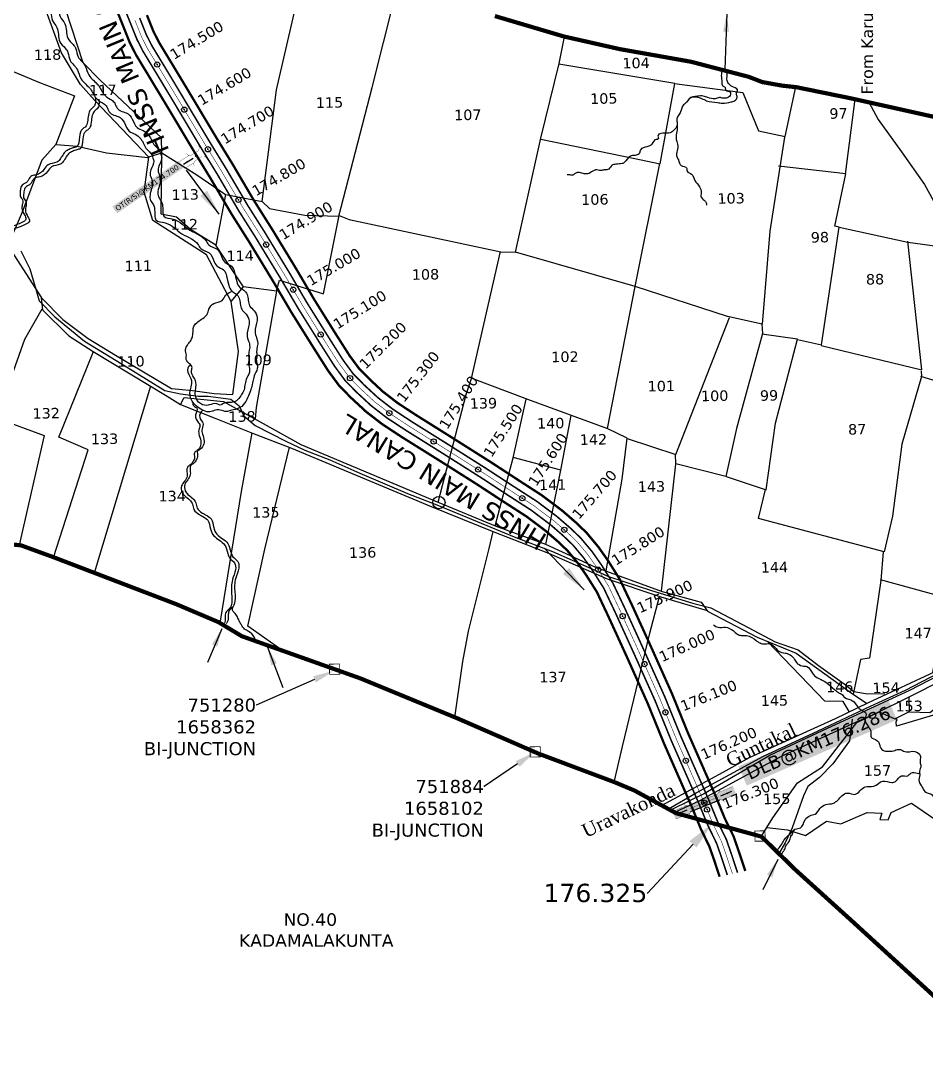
# Model space of a CAD drawing. Header units: inches. Extents: x 749292 to 756657, y 1655586 to 1660593.
# Drawn here: x 750897 to 752627, y 1657528 to 1659525 of the extents above; entities that cross this region are included whole.
import ezdxf
from ezdxf import colors
from ezdxf.entities.mleader import LeaderData, LeaderLine
from ezdxf.enums import TextEntityAlignment as Align
from ezdxf.math import Vec2, Vec3

# ---------------------------------------------------------------- set-up
doc = ezdxf.new("R2010")
doc.units = ezdxf.units.IN
doc.header["$MEASUREMENT"] = 0
doc.header["$PDMODE"] = 32
doc.header["$PDSIZE"] = 10
doc.linetypes.add('ACAD_ISO02W100', pattern=[15, 12, -3])
doc.linetypes.add('HIDDEN2', pattern=[0.1875, 0.125, -0.0625])
for name, color, linetype in [('CANAL1', 1, 'Continuous'), ('CSMark', 72, 'Continuous'), ('DIMENSION', 1, 'Continuous'), ('PLOT', 7, 'Continuous'), ('PLOT NO', 7, 'Continuous'), ('ROADS', 6, 'Continuous'), ('STRUCTURE', 5, 'Continuous'), ('TANKS-STREAM', 4, 'Continuous'), ('VILLAGE BOUNDRY', 5, 'Continuous'), ('VILLAGE STONES', 240, 'Continuous')]:
    doc.layers.add(name, color=color, linetype=linetype)
doc.styles.get("Standard").update_dxf_attribs({"font": 'verdana_0.ttf'})
doc.styles.add('style1', font='romantic_0.ttf')
doc.dimstyles.get("Standard").update_dxf_attribs({"dimtxt": 0.18, "dimasz": 0.18, "dimexe": 0.18, "dimexo": 0.0625, "dimgap": 0.09, "dimtad": 0, "dimtih": 1, "dimtoh": 1, "dimdec": 4, "dimzin": 0, "dimdsep": 46, "dimtxsty": 'Standard', "dimcen": 0.09, "dimadec": 0, "dimazin": 0, "dimtfac": 1, "dimtdec": 4, "dimtofl": 0, "dimtmove": 0, "dimatfit": 3, "dimfxl": 0, "dimtolj": 1, "dimtzin": 0, "dimarcsym": 0})

# ---------------------------------------------------------------- blocks, each defined once
blk = doc.blocks.new('DLB')
at = {"layer": 'STRUCTURE'}
h = blk.add_hatch(dxfattribs=at)
h.set_pattern_fill('DOTS', color=6, scale=20, angle=320.37224793, style=0)
h.paths.add_polyline_path([(769699.5, 1706950), (769699.5, 1706934), (769729.1, 1706934), (769732.1, 1706936), (769792.1, 1706936), (769795.1, 1706934), (769824.7, 1706934), (769824.7, 1706950), (769795.1, 1706950), (769792.1, 1706948), (769732.1, 1706948), (769729.1, 1706950)])
at = {"layer": 'STRUCTURE', "color": 6, "linetype": 'ACAD_ISO02W100', "ltscale": 0.5, "const_width": 0.5}
for points in [[(769699.5, 1706950), (769729.1, 1706950)], [(769795.1, 1706950), (769824.7, 1706950)], [(769699.5, 1706934), (769729.1, 1706934)], [(769795.1, 1706934), (769824.7, 1706934)]]:
    blk.add_lwpolyline(points, dxfattribs=at)
at = {"layer": 'STRUCTURE', "color": 6, "const_width": 0.628}
for points in [[(769726.1, 1706956), (769726.1, 1706952), (769732.1, 1706948), (769792.1, 1706948), (769798.1, 1706952), (769798.1, 1706956)], [(769732.1, 1706942), (769792.1, 1706942)], [(769726.1, 1706928), (769726.1, 1706932), (769732.1, 1706936), (769792.1, 1706936), (769798.1, 1706932), (769798.1, 1706928)]]:
    blk.add_lwpolyline(points, dxfattribs=at)
at = {"layer": 'STRUCTURE', "color": 6}
blk.add_lwpolyline([(769732.1, 1706936), (769792.1, 1706936)], dxfattribs=at)
blk.add_lwpolyline([(769732.1, 1706936), (769792.1, 1706936)], dxfattribs=at)
at = {"layer": 'STRUCTURE', "color": 0}
blk.add_circle((769762.1, 1706942), 1.8, dxfattribs=at)
for points in [[(769703.8, 1706942), (769726.7, 1706942)], [(769818.6, 1706942), (769795.7, 1706942)]]:
    blk.add_leader(points, dimstyle='Standard', override={"dimasz": 10, "dimgap": 0.09, "dimtad": 0}, dxfattribs=at)
blk = doc.blocks.new('OT')
at = {"layer": 'STRUCTURE', "color": 190}
for points, const_width in [([(769775.2, 1706601.8), (769775.2, 1706597.8), (769769.2, 1706593.8), (769761.8, 1706593.8), (769754.4, 1706593.8), (769748.4, 1706597.8), (769748.4, 1706601.8)], 0.5), ([(769751.4, 1706595.8), (769729.4, 1706595.8)], 0.5), ([(769761.8, 1706593.8), (769761.8, 1706581)], 2.5), ([(769751.4, 1706579), (769729.4, 1706579)], 0.5), ([(769748.4, 1706573), (769748.4, 1706577), (769754.4, 1706581), (769761.8, 1706581), (769761.8, 1706581), (769761.8, 1706581), (769769.2, 1706581), (769775.2, 1706577), (769775.2, 1706573)], 0.5)]:
    blk.add_lwpolyline(points, dxfattribs=dict(at, const_width=const_width))
at = {"layer": 'STRUCTURE', "color": 0}
blk.add_circle((769761.8, 1706587.4), 1.87, dxfattribs=at)
blk.add_leader([(769732.6, 1706587.4), (769753.8, 1706587.4)], dimstyle='Standard', override={"dimasz": 10, "dimgap": 0.09, "dimtad": 0}, dxfattribs=at)

msp = doc.modelspace()

# ---------------------------------------------------------------- linework, layer by layer
at = {"color": 3}
for p in [(751157.6, 1659441.2), (751209.4, 1659355), (751254.7, 1659279.2), (751312.9, 1659182.4), (751365.9, 1659096.9), (751417.7, 1659010.7), (751470.2, 1658924.9), (751526.3, 1658841.5), (751601.3, 1658774.7), (751686, 1658720.4), (751771.1, 1658666.7), (751855.5, 1658612), (751935.8, 1658551.6), (752000.7, 1658475.3), (752047.4, 1658386.4), (752089, 1658294.8), (752129.2, 1658202.6), (752168.2, 1658109.9), (752208.7, 1658016.6)]:
    msp.add_point(p, dxfattribs=at)
at = {"layer": 'CANAL1', "color": 1, "const_width": 4.5}
for points in [[(751071.4, 1659567.9), (751091.6, 1659517.2), (751105.1, 1659483.5), (751117.4, 1659459.3), (751145.7, 1659412.5), (751176, 1659362.2), (751226.4, 1659277.9), (751258.9, 1659224.8), (751300.7, 1659153.8), (751333.5, 1659102), (751380.1, 1659025.3), (751414.6, 1658966.7), (751456.5, 1658899.7), (751484.1, 1658856.2), (751506, 1658826.4), (751529.3, 1658803), (751556.8, 1658777.5), (751587.9, 1658753.5), (751624.8, 1658729.2), (751695.8, 1658684.8), (751769.4, 1658638.2), (751823.4, 1658602.9), (751863.6, 1658577), (751899.9, 1658549.7), (751924.4, 1658528.4), (751941.8, 1658511.7), (751961.2, 1658488.5), (751978.1, 1658464.3), (751998, 1658432.8), (752020, 1658386.1), (752055.3, 1658308.9), (752095.8, 1658218.3), (752126.1, 1658143.7), (752178.9, 1658023.3), (752185.6, 1658007.1), (752197, 1657979.2), (752213.1, 1657946.1), (752222.3, 1657919.8), (752232.8, 1657888.1)], [(751138, 1659535.7), (751150.7, 1659504.1), (751161.1, 1659483.6), (751188.5, 1659438.4), (751218.9, 1659388), (751269.2, 1659303.8), (751301.8, 1659250.6), (751343.4, 1659179.9), (751376, 1659128.4), (751423.1, 1659051), (751457.4, 1658992.6), (751498.8, 1658926.3), (751525.4, 1658884.5), (751544.1, 1658859.1), (751564.1, 1658839), (751589.2, 1658815.7), (751617, 1658794.2), (751651.9, 1658771.3), (751722.4, 1658727.1), (751796.5, 1658680.2), (751850.7, 1658644.8), (751892.2, 1658618), (751931.4, 1658588.6), (751958.1, 1658565.4), (751978.4, 1658545.9), (752000.9, 1658518.9), (752019.8, 1658492), (752041.9, 1658456.9), (752065.4, 1658407.2), (752100.9, 1658329.4), (752141.8, 1658237.9), (752172.2, 1658163.1), (752225, 1658042.8), (752231.8, 1658026.1), (752242.6, 1657999.7), (752259.4, 1657965.4), (752269.6, 1657935.9), (752281.4, 1657900.5), (752281.8, 1657899.2)]]:
    msp.add_lwpolyline(points, dxfattribs=at)
at = {"layer": 'CANAL1', "color": 5, "const_width": 3}
for points in [[(751085.5, 1659573.1), (751105.5, 1659522.8), (751118.8, 1659489.7), (751130.5, 1659466.6), (751158.6, 1659420.3), (751188.9, 1659370), (751239.2, 1659285.6), (751271.8, 1659232.6), (751313.5, 1659161.6), (751346.2, 1659109.9), (751393, 1659033), (751427.4, 1658974.5), (751469.1, 1658907.7), (751496.5, 1658864.7), (751517.5, 1658836.2), (751539.7, 1658813.8), (751566.5, 1658789), (751596.6, 1658765.7), (751633, 1658741.8), (751703.8, 1658697.5), (751777.5, 1658650.8), (751831.6, 1658615.4), (751872.2, 1658589.3), (751909.3, 1658561.4), (751934.5, 1658539.5), (751952.8, 1658521.9), (751973.1, 1658497.6), (751990.6, 1658472.6), (752011.2, 1658440), (752033.7, 1658392.5), (752069, 1658315), (752109.6, 1658224.2), (752139.9, 1658149.5), (752192.7, 1658029.1), (752199.4, 1658012.8), (752210.7, 1657985.4), (752227, 1657951.9), (752236.5, 1657924.6), (752247.5, 1657891.4)], [(752267.1, 1657895.9), (752255.4, 1657931.1), (752245.5, 1657959.6), (752228.9, 1657993.5), (752217.9, 1658020.4), (752211.2, 1658037), (752158.3, 1658157.3), (752128, 1658232), (752087.2, 1658323.3), (752051.8, 1658400.9), (752028.7, 1658449.6), (752007.3, 1658483.7), (751989, 1658509.8), (751967.4, 1658535.6), (751948, 1658554.3), (751921.9, 1658576.9), (751883.7, 1658605.7), (751842.5, 1658632.2), (751788.3, 1658667.6), (751714.4, 1658714.4), (751643.8, 1658758.6), (751608.3, 1658782), (751579.5, 1658804.3), (751553.6, 1658828.2), (751532.7, 1658849.3), (751513, 1658876), (751486.1, 1658918.4), (751444.5, 1658984.8), (751410.2, 1659043.3), (751363.2, 1659120.5), (751330.6, 1659172), (751288.9, 1659242.9), (751256.3, 1659296), (751206, 1659380.2), (751175.7, 1659430.7), (751148, 1659476.3), (751137, 1659497.9), (751124.1, 1659530.2)]]:
    msp.add_lwpolyline(points, dxfattribs=at)
at = {"layer": 'CANAL1', "color": 1, "linetype": 'HIDDEN2', "ltscale": 100, "const_width": 1}
msp.add_lwpolyline([(751114.8, 1659526.5), (751127.9, 1659493.8), (751139.2, 1659471.4), (751167.1, 1659425.5), (751197.4, 1659375.1), (751247.8, 1659290.8), (751280.3, 1659237.7), (751322.1, 1659166.8), (751354.7, 1659115.2), (751401.6, 1659038.2), (751436, 1658979.7), (751477.6, 1658913), (751504.7, 1658870.4), (751525.1, 1658842.7), (751546.7, 1658821), (751573, 1658796.6), (751602.5, 1658773.9), (751638.4, 1658750.2), (751709.1, 1658705.9), (751782.9, 1658659.2), (751837.1, 1658623.8), (751877.9, 1658597.5), (751915.6, 1658569.1), (751941.2, 1658546.9), (751960.1, 1658528.8), (751981.1, 1658503.7), (751998.9, 1658478.2), (752019.9, 1658444.8), (752042.7, 1658396.7), (752078.1, 1658319.2), (752118.8, 1658228.1), (752149.1, 1658153.4), (752201.9, 1658033), (752208.7, 1658016.6), (752219.8, 1657989.5), (752236.2, 1657955.7), (752246, 1657927.9), (752257.3, 1657893.7)], dxfattribs=at)
at = {"layer": 'PLOT'}
for points in [[(751298.9, 1658988.3), (751322.7, 1659016.4), (751269.9, 1659095.8), (751221.2, 1659126), (751194.3, 1659149.2), (751165.2, 1659155.3), (751166.5, 1659272.7), (751166, 1659301), (751048.6, 1659411.2), (751015.9, 1659444.7), (750948.3, 1659651.8), (750943.2, 1659668.7)], [(751302.2, 1658810.2), (751313, 1658892.3), (751298.9, 1658988.3), (751252.2, 1659077.2), (751149.3, 1659143.1), (751132.9, 1659197.1), (751141.9, 1659264.4), (751038.2, 1659372.5), (751011, 1659403.3), (750974.8, 1659463.5), (750909, 1659644.2)], [(751288.8, 1659192.4), (751358.3, 1659179.3), (751386, 1659393), (751419.5, 1659538.7), (751435.1, 1659602.5)], [(751358.6, 1659179.1), (751372.5, 1659165.9), (751439.7, 1659153.5), (751504.9, 1659151), (751568.6, 1659397.2), (751611.9, 1659570.2)], [(751385.9, 1659008.4), (751391.4, 1659028.8), (751475.3, 1659002.6), (751505.2, 1659152.6), (751524.4, 1659144.6), (751814.6, 1659083.2), (751842.6, 1659082.3), (751891.2, 1659300.3), (751926.3, 1659443.3), (751936.3, 1659494)], [(750826.8, 1659450.6), (750932.4, 1659407.1), (750999.7, 1659381.1), (750964.2, 1659288.2), (750937.3, 1659258.1), (750899.3, 1659158.7), (750872.1, 1659095.1)], [(751890.7, 1659298.2), (752067.2, 1659261.9), (752119.1, 1659251.6), (752146.9, 1659405), (751925.5, 1659442.1)], [(752146.4, 1659405), (752276.9, 1659387.8), (752306.9, 1659314.6), (752357.9, 1659303.5), (752378.3, 1659398.3)], [(752473.1, 1659231.6), (752491.8, 1659374.8)], [(752461.2, 1659130), (752592.3, 1659101.4), (752662.7, 1659092.1), (752713, 1659073), (752721.2, 1659140.3), (752717.6, 1659164.4), (752752.5, 1659318.5)], [(752356.9, 1659302.1), (752328.6, 1659122.3), (752313.8, 1658944.6), (752247.7, 1658959.2), (752071.1, 1659017), (751842.5, 1659082.2)], [(750964.3, 1659288.2), (751004.9, 1659285), (751060.6, 1659272.4), (751139.5, 1659263.4), (751141.7, 1659264.5), (751166.6, 1659272.1), (751233.3, 1659230.5), (751288.5, 1659192.4), (751269.9, 1659095.4)], [(752071.4, 1659016.9), (752118.3, 1659252.1)], [(752381.5, 1658915.3), (752427.6, 1658905), (752461.5, 1659130.2), (752453, 1659132.2), (752473.9, 1659232.3), (752345.3, 1659247.2)], [(752121.5, 1658024.6), (752239.8, 1658088.3), (752290, 1658115.9), (752454.5, 1658190.9), (752516.2, 1658220.9), (752653.1, 1658284.3), (752667.5, 1658296), (752723.5, 1658323.6), (752845.3, 1658401.3), (752951.6, 1658504.5), (753008.5, 1658565.8), (753102.4, 1658655.8), (753162.8, 1658710.4), (753272.3, 1658812.3), (753420.3, 1658963.8), (753569.2, 1659120.1), (753576.1, 1659125.9), (753578, 1659142.9)], [(752146.1, 1658010.8), (752196.2, 1658034.7), (752298.6, 1658090.6), (752352.4, 1658119.3), (752487.3, 1658181.3), (752529.6, 1658199.9), (752597.3, 1658233.5), (752659.5, 1658264.6), (752722.7, 1658297.6), (752864.1, 1658396.2), (752989.4, 1658516.7), (753052.7, 1658578.6), (753153.6, 1658660.4), (753215.5, 1658714.2), (753281.7, 1658788.2), (753302, 1658812.4), (753403.1, 1658918.7), (753439.7, 1658959.2), (753566.4, 1659093.5), (753596.9, 1659127.9), (753606.7, 1659140.3)], [(752426.8, 1658904), (752619.3, 1658857.7), (752592.5, 1659103.2)], [(751694.7, 1658604.1), (751748.5, 1658810.2), (751758.4, 1658840.7), (751814, 1659083.5)], [(751345.3, 1658763.5), (751347.4, 1658785.4), (751386.3, 1659008), (751322, 1659016.2)], [(751758.8, 1658841.5), (751865.3, 1658801.1), (752018.5, 1658745.3), (752071.1, 1659016.7)], [(750850.3, 1658764.9), (750904.4, 1658915.8), (750937.6, 1658973.9)], [(752055.7, 1658726.4), (752148.9, 1658695.5), (752251.4, 1658957.8)], [(752313.4, 1658944.9), (752314.6, 1658927.2), (752264.9, 1658745.2), (752244.8, 1658653.7), (752149.1, 1658677.7), (752148.3, 1658696.8)], [(752245.3, 1658653.6), (752321.5, 1658627.8), (752339.6, 1658755.3), (752381.5, 1658915.8), (752313.7, 1658925.6)], [(750959.5, 1658498.4), (751025.6, 1658704.7), (750969.7, 1658728.7), (751035.7, 1658892.4)], [(752617.8, 1658855), (752618.6, 1658844.4), (752581.3, 1658715.1), (752563.5, 1658577.9), (752547.3, 1658509.5), (752306.8, 1658573.1), (752320.6, 1658628.6)], [(752663.4, 1658421.3), (752731.2, 1658399.9), (752764.1, 1658393.7), (752792.1, 1658486.6), (752808.3, 1658619.9), (752835.3, 1658778.7), (752617.5, 1658844.7)], [(751145, 1658826.1), (751037, 1658468.5)], [(751804, 1658559.3), (751837.8, 1658688.9), (751863.1, 1658801.3)], [(750851.2, 1658765.1), (750941.7, 1658731.9), (750894.1, 1658522)], [(751929.2, 1658665.8), (751949.2, 1658770.4)], [(752015.6, 1658473.1), (752046.4, 1658648.5), (752055.7, 1658726.7), (752017.9, 1658745.5)], [(751278.1, 1658372.9), (751318.9, 1658624.6), (751338.9, 1658737)], [(751396.2, 1658321.1), (751330.7, 1658367.6), (751363.6, 1658514.6), (751410.4, 1658709.6)], [(751900.7, 1658523.2), (751929.2, 1658665.7), (751838, 1658689.6)], [(752148.2, 1658677.1), (752121.2, 1658434.2)], [(751726.7, 1658192.5), (751741.8, 1658299.8), (751752.4, 1658357.8), (751791.9, 1658515.7), (751799.6, 1658548.2)], [(752545.1, 1658509.4), (752540.6, 1658454.3), (752519.3, 1658305.9), (752502.1, 1658303.7), (752487.9, 1658237.1)], [(752640.6, 1658278.7), (752656.7, 1658375.1), (752663.4, 1658421.8), (752540.5, 1658455.9)], [(752031, 1658068.9), (752047.2, 1658136.9), (752099.4, 1658354.1), (752117.8, 1658424.2)], [(752596, 1658203.5), (752634.4, 1658202.3), (752687.1, 1658241.1), (752719.2, 1658273.4), (752723.4, 1658296.6), (752722, 1658329.9), (752726, 1658362.7), (752731.2, 1658399.9)], [(752480.1, 1658204.1), (752468.7, 1658223.4), (752433.8, 1658223.9), (752324, 1658338)], [(752311.8, 1657963.6), (752334.2, 1658001), (752381.5, 1658067.5), (752429.6, 1658098.5), (752495.3, 1658182.9), (752537.6, 1658203.3), (752567.7, 1658190), (752595.6, 1658203.8), (752594.8, 1658231.9)], [(752816.6, 1657932.6), (752835.3, 1657982.8), (752801.2, 1658073.4), (752753.5, 1658114.9), (752712.1, 1658166.1), (752645.2, 1658175.2), (752643.1, 1658185), (752644.4, 1658188), (752641.8, 1658197), (752570.9, 1658176.1), (752570.4, 1658184.5), (752572.2, 1658188.7), (752567.3, 1658189.9)], [(752323.2, 1657982.1), (752362.2, 1657977.9), (752397.2, 1657967.1), (752437.3, 1657994.1), (752464.5, 1657989.2), (752514.9, 1658010.9), (752542.8, 1658009.8), (752539, 1657997.7), (752554.9, 1657997.1), (752560.9, 1658010.9), (752599.5, 1658028.8), (752688.4, 1657967.8)]]:
    msp.add_lwpolyline(points, dxfattribs=at)
at = {"layer": 'ROADS'}
for points in [[(750067.1, 1659447.8), (750097.5, 1659442.3), (750243.7, 1659396.3), (750312, 1659370.9), (750419.2, 1659321.8), (750561.5, 1659257.2), (750692.9, 1659180.5), (750783.6, 1659127.7), (750836.3, 1659104.7), (750872.1, 1659095.1), (750936.3, 1658995.2), (750977.1, 1658953.9), (751025.5, 1658917.6), (751078.2, 1658885.3), (751185.1, 1658821.9), (751198.8, 1658820.3), (751225.2, 1658817.7), (751266.3, 1658812.4), (751302.2, 1658810.2)], [(752518, 1659369), (752536, 1659336.3), (752580.3, 1659274.4), (752624.6, 1659211.7), (752668.7, 1659131.1)], [(752134.7, 1658017.7), (752188.2, 1658048.4), (752316.4, 1658118.8), (752420.9, 1658167.4), (752521.3, 1658214), (752587.8, 1658244.9), (752714.4, 1658310.4), (752803.8, 1658361.8), (752963.6, 1658505.9), (753068, 1658611.8), (753176.8, 1658707.1), (753280.9, 1658808.6), (753386.3, 1658918.9), (753467.7, 1659001.3), (753496.9, 1659033.9), (753540.1, 1659080.4), (753567.4, 1659109.8), (753581.9, 1659125.3), (753591.1, 1659141.9)], [(752143.3, 1658017.8), (752201.6, 1658046.6), (752328.9, 1658120.8), (752429.6, 1658167.5), (752529.9, 1658214.1), (752596.4, 1658245.1), (752723.1, 1658310.6), (752812.4, 1658361.9), (752972.3, 1658506.1), (753076.6, 1658612), (753185.5, 1658707.2), (753289.5, 1658808.7), (753394.9, 1658919), (753476.4, 1659001.5), (753505.5, 1659034.1), (753548.7, 1659080.6), (753576, 1659109.9), (753590.5, 1659125.5), (753599.7, 1659142)], [(750896.7, 1659085.3), (750914.2, 1659050.5), (750925.7, 1659011.7), (750932.2, 1658989.5), (750962.3, 1658958.8), (751018.5, 1658912.1), (751101.9, 1658861.2), (751172.5, 1658818.1), (751202.2, 1658811.4), (751236.8, 1658807.2), (751255, 1658806.8), (751298.1, 1658801.2), (751314.4, 1658788.3), (751323.5, 1658769.6), (751345, 1658751.2), (751403.8, 1658721.1), (751439.8, 1658703.9), (751487.7, 1658685.1), (751544.8, 1658660), (751636, 1658620.8), (751692, 1658599.2), (751769.5, 1658567.3), (751839.7, 1658538.3), (751913.5, 1658510.3), (751988.3, 1658476.9), (752020.5, 1658462.5), (752102.4, 1658435.8), (752183.6, 1658410.9), (752216, 1658402.5), (752287, 1658364.8), (752338.6, 1658337.4), (752382.6, 1658321.9), (752421.8, 1658291.9), (752470.9, 1658257), (752489, 1658242.5), (752515.5, 1658238.2), (752548.7, 1658238.8)], [(750935.9, 1658995.2), (750938.1, 1658972.4), (750988.9, 1658922.4), (751035.4, 1658892.5), (751177, 1658807.3), (751202.2, 1658791.2), (751209, 1658804.8), (751284.4, 1658797.1), (751383, 1658741.8), (751432.4, 1658714.9), (751695.8, 1658604), (751804, 1658559.1), (751900.2, 1658523.8), (751995.6, 1658480.2), (752123.1, 1658433.5), (752197.5, 1658413.4), (752209.4, 1658396.2), (752304.4, 1658346.5), (752379, 1658315.4), (752488.5, 1658236.8), (752514.9, 1658219.4)], [(751202, 1658791), (751266.5, 1658765.7), (751339.6, 1658736.5), (751414.2, 1658707.5), (751681.1, 1658595.8), (751801.2, 1658547.4), (751905.7, 1658506.7), (752017.7, 1658458.1), (752120.3, 1658423.5), (752208.7, 1658397)], [(752485.9, 1658189.3), (752481.1, 1658148.2), (752449, 1658103.9), (752423.8, 1658077.9), (752401.1, 1658060.5), (752393, 1658042.6), (752371.6, 1657981.5), (752357.9, 1657952.8), (752345.6, 1657932.8)]]:
    msp.add_lwpolyline(points, dxfattribs=at)
at = {"layer": 'STRUCTURE', "color": 0}
msp.add_point((752203.4, 1658029.6), dxfattribs=at)
at = {"layer": 'TANKS-STREAM'}
msp.add_open_spline([(750923.4, 1659677.9), (750923.4, 1659674.8), (750923.5, 1659668.4), (750930.3, 1659661), (750933.9, 1659650.9), (750932.3, 1659638.4), (750943, 1659631.3), (750947.4, 1659619), (750946.2, 1659606), (750952.7, 1659595.9), (750958.4, 1659584.9), (750959.1, 1659571.9), (750967.5, 1659559.9), (750970.1, 1659547), (750970.6, 1659531.7), (750982.5, 1659520.6), (750984.2, 1659505.6), (750985.2, 1659490.4), (750995.9, 1659481.3), (751004.2, 1659469.9), (751004, 1659456.3), (751013.6, 1659447.2), (751022.3, 1659436.8), (751024.8, 1659421.7), (751035.8, 1659410.8), (751047.8, 1659400.3), (751053.5, 1659384), (751066.2, 1659375.8), (751076.5, 1659369.8), (751078.9, 1659359.4), (751087.1, 1659351.2), (751100.8, 1659349.6), (751111.5, 1659336.9), (751116.2, 1659320.1), (751131.5, 1659315.5), (751145, 1659304.9), (751148.8, 1659288.7), (751161, 1659279.6), (751164, 1659270.9), (751168.4, 1659259.7), (751160, 1659249.4), (751158.5, 1659235.4), (751165.3, 1659224.7), (751162.5, 1659211.4), (751158.5, 1659200.1), (751159.1, 1659187.9), (751167.3, 1659179.4), (751168.6, 1659166.5), (751167.1, 1659147.1), (751197.8, 1659147.3), (751213.8, 1659125.6), (751237.3, 1659116.5), (751250.3, 1659107.2), (751256.6, 1659093.1), (751275.2, 1659090.5), (751280.3, 1659073.7), (751287.4, 1659060.4), (751301.3, 1659057.5), (751306.4, 1659041.9), (751308.6, 1659028.2), (751313.8, 1659014.9), (751323.9, 1659010.2), (751333.2, 1658999), (751330, 1658981.1), (751344.3, 1658971), (751351.5, 1658954.8), (751343.5, 1658938.2), (751345.6, 1658922.5), (751352.1, 1658908.7), (751346.2, 1658895.2), (751349, 1658883.2), (751346.5, 1658877), (751347.9, 1658872), (751349.3, 1658866.7), (751349.5, 1658857), (751342.4, 1658847.5), (751340.6, 1658834.6), (751338, 1658822.9), (751333.1, 1658810.3), (751327.5, 1658796.6), (751316.2, 1658782.8), (751301.3, 1658780.8), (751288.5, 1658776.5), (751279.2, 1658780.8), (751268.2, 1658781.3), (751258.2, 1658775.4), (751236, 1658781.6), (751212.5, 1658806.1), (751228.2, 1658835.5), (751214.7, 1658850.1), (751216.4, 1658865.6), (751222.4, 1658867.5), (751221.4, 1658867.1)], degree=3, knots=[0, 0, 0, 0, 9.011333, 18.633366, 28.727264, 40.991727, 52.979433, 63.325028, 79.259214, 90.624034, 98.416674, 116.7282, 128.181918, 141.599307, 156.015552, 172.717215, 186.487433, 200.595357, 216.741636, 226.556733, 242.652185, 253.876959, 265.161806, 283.165711, 297.678436, 310.407637, 331.22901, 346.346706, 355.604672, 365.501291, 376.716868, 388.170455, 405.14558, 423.501054, 436.609342, 450.318125, 473.536241, 483.029712, 494.670566, 500.627247, 518.087698, 529.017159, 541.464122, 553.852991, 567.893301, 578.408233, 588.169948, 601.736757, 617.524829, 636.298933, 674.693678, 695.143765, 711.514967, 721.316564, 739.456414, 759.179343, 769.721117, 783.58659, 796.678008, 814.745906, 827.469072, 836.545878, 847.21351, 869.361048, 882.27233, 896.490511, 919.198831, 933.414799, 943.083315, 963.965065, 973.393354, 978.876546, 983.152233, 988.635394, 995.626198, 1011.422472, 1022.402181, 1034.465536, 1047.586067, 1062.961721, 1079.246293, 1098.226763, 1106.552285, 1118.729697, 1127.47842, 1138.946358, 1151.337568, 1194.210988, 1217.946272, 1234.96609, 1250.691754, 1252.105329, 1252.105329, 1252.105329, 1252.105329], dxfattribs=at)
for points in [[(750908.2, 1659670.9), (750909.3, 1659662), (750914.4, 1659653.9), (750917.7, 1659644.5), (750919.3, 1659632.3), (750927, 1659623.3), (750931, 1659613.8), (750932.9, 1659598), (750937.9, 1659587.9), (750941.3, 1659580.9), (750946, 1659563.3), (750951.2, 1659553.2), (750954.5, 1659540.3), (750957.1, 1659526.2), (750966, 1659512.1), (750968.9, 1659498.7), (750971.5, 1659484.9), (750981.7, 1659472.5), (750987, 1659464.3), (750991.2, 1659448.8), (750998.2, 1659440.2), (751005, 1659431.2), (751011.7, 1659414.6), (751021.1, 1659403.6), (751029.9, 1659394.6), (751040.9, 1659377), (751052.8, 1659367.8), (751060.1, 1659362.2), (751064.4, 1659353.3), (751072.3, 1659345.5), (751083.1, 1659341.8), (751094.9, 1659329.7), (751104.1, 1659313.9), (751115.7, 1659307.9), (751126.2, 1659299.3), (751137.9, 1659279.3), (751144.5, 1659272.6), (751149.5, 1659262.1), (751151.2, 1659256.5), (751145.4, 1659240.1), (751144.5, 1659229.2), (751148.5, 1659217.5), (751147.2, 1659205.2), (751143.9, 1659191.7), (751145.1, 1659181.3), (751150.3, 1659173.1), (751152.9, 1659159.8), (751155.2, 1659144.3), (751173, 1659138.5), (751205, 1659117.6), (751223, 1659108.2), (751235.5, 1659097.7), (751241, 1659089.7), (751256.9, 1659081.1), (751266.8, 1659064.1), (751272.6, 1659055.4), (751284.6, 1659048.5), (751290.3, 1659036.8), (751294.5, 1659019.4), (751300.4, 1659008.2), (751307.8, 1659003), (751314.4, 1658994.7), (751319.2, 1658973.2), (751327.8, 1658963.6), (751333.4, 1658950.6), (751329.8, 1658928.3), (751331.5, 1658914.3), (751334.4, 1658905.1), (751332.5, 1658884.4), (751332.9, 1658875), (751331.8, 1658869.7), (751332.6, 1658865.5), (751333.8, 1658860.2), (751333.8, 1658853.2), (751327.7, 1658838.7), (751325.3, 1658828), (751322.6, 1658816.4), (751317.4, 1658808), (751309, 1658798), (751299.4, 1658795.2), (751283, 1658792.6), (751280, 1658790.4), (751271.5, 1658792.5), (751257.1, 1658790.3), (751252.5, 1658789.4), (751236.8, 1658795.5), (751230.3, 1658812.3), (751231.5, 1658833.8), (751227.6, 1658842.9), (751223.2, 1658854.5), (751224.2, 1658861.6), (751219.4, 1658869.2), (751213.3, 1658877.1), (751213.4, 1658885.4), (751211.7, 1658896.2), (751215.4, 1658904.9), (751221, 1658912.5), (751225.2, 1658920.8), (751228, 1658941), (751235.3, 1658949.4), (751245, 1658955.8), (751252.9, 1658963.4), (751256.4, 1658973.3), (751266, 1658984.1), (751281.7, 1658990.3), (751289, 1659000.1), (751301.6, 1659007.8)], [(752237.5, 1659431), (752236, 1659420.2), (752236.4, 1659413.8), (752237.1, 1659408.1), (752238.1, 1659401), (752243.2, 1659397.4), (752244.3, 1659392.1), (752252.7, 1659388.9), (752253.7, 1659384.5), (752251.7, 1659380), (752247.1, 1659377.7), (752239.2, 1659376.9), (752232.6, 1659378.1), (752223.9, 1659375.9), (752210.3, 1659378), (752201.3, 1659380.9), (752190.4, 1659380.6), (752174.6, 1659375.6), (752169.8, 1659369.2), (752163.9, 1659364.4), (752158.1, 1659350.6), (752153.3, 1659342.9), (752150.8, 1659335.2), (752151.7, 1659326.5), (752147.1, 1659317.7), (752138.1, 1659310.7), (752133.3, 1659310), (752127, 1659309.9), (752120.9, 1659309.6), (752114.8, 1659304.5), (752115.3, 1659298.9), (752113.7, 1659298), (752111.4, 1659298.1), (752103.4, 1659289), (752090.1, 1659283.1), (752086.8, 1659282.2), (752081.2, 1659277.5), (752078.7, 1659270.2), (752071, 1659267.6), (752061.6, 1659265.6), (752050.6, 1659254.3), (752048.8, 1659252.9), (752046.3, 1659251.8), (752040.7, 1659251.2), (752034.3, 1659250.6), (752026.9, 1659248.4), (752020.9, 1659241.4), (752012.3, 1659239.8), (752005.5, 1659238.7), (751995.7, 1659239.7), (751990.5, 1659237.5), (751980.9, 1659232.3), (751976.3, 1659232), (751967.2, 1659234.1), (751961.9, 1659235), (751956.6, 1659233), (751951.9, 1659229.6), (751944.6, 1659230.4), (751941.5, 1659230.4)], [(752171.1, 1659370.8), (752179.6, 1659378.7), (752198.4, 1659376.3), (752207.9, 1659372.1), (752228.6, 1659368.7), (752238, 1659367.3), (752254.5, 1659369.6), (752261.4, 1659372), (752266.3, 1659378.8), (752264.9, 1659385), (752266.9, 1659392.6), (752255.5, 1659399.7), (752251.3, 1659403.1), (752248.5, 1659406.8), (752246.7, 1659415.3), (752247.3, 1659424.3), (752246.6, 1659428.7)], [(751039.4, 1659378.9), (751039.9, 1659370.7), (751037.6, 1659362.4), (751030.8, 1659355.4), (751026.3, 1659344.7), (751024.4, 1659331.4), (751020.5, 1659322.1), (751014.6, 1659317.7), (751011, 1659312.2), (751007.7, 1659291.7), (751004.9, 1659285), (750999.3, 1659282.6), (750991.3, 1659279.9), (750983.5, 1659275.9), (750971.4, 1659259.5), (750965.7, 1659254.5), (750949, 1659249.6), (750941.2, 1659240.2), (750926.6, 1659230.3), (750917.8, 1659228.2), (750911.7, 1659220.9), (750907.8, 1659215.6), (750903, 1659213.1), (750897.2, 1659206.6), (750895.8, 1659196.9), (750896.5, 1659188.1), (750899.4, 1659184.3), (750900.3, 1659175.1), (750899, 1659166.2), (750903.9, 1659153.8), (750906.6, 1659145.7), (750898.8, 1659138.9), (750889.1, 1659134.9), (750873.5, 1659129.7), (750862.8, 1659122.5), (750861, 1659111.3), (750857.6, 1659107.5), (750856.2, 1659104.4), (750854.4, 1659093.7), (750852.6, 1659085.7), (750851.6, 1659078.8), (750856.5, 1659071.9), (750855.4, 1659063.6), (750853.2, 1659059.4)], [(751046.1, 1659375.1), (751046.5, 1659366.9), (751044.3, 1659358.6), (751037.4, 1659351.6), (751032.9, 1659340.9), (751031.1, 1659327.5), (751027.1, 1659318.2), (751021.2, 1659313.9), (751017.6, 1659308.4), (751014.3, 1659287.8), (751011.5, 1659281.2), (751006, 1659278.7), (750997.9, 1659276), (750990.2, 1659272.1), (750978.1, 1659255.7), (750972.3, 1659250.6), (750955.6, 1659245.8), (750947.9, 1659236.4), (750933.3, 1659226.4), (750924.4, 1659224.4), (750918.3, 1659217.1), (750914.4, 1659211.7), (750909.6, 1659209.2), (750903.8, 1659202.7), (750902.4, 1659193), (750903.1, 1659184.3), (750906, 1659180.5), (750906.9, 1659171.3), (750905.6, 1659162.3), (750910.6, 1659149.9), (750913.3, 1659141.9), (750905.4, 1659135.1), (750895.7, 1659131.1), (750880.1, 1659125.8), (750869.5, 1659118.7), (750867.6, 1659107.5), (750864.2, 1659103.7), (750862.8, 1659100.5), (750861, 1659089.8), (750859.2, 1659081.9), (750858.2, 1659074.9), (750863.2, 1659068.1), (750862, 1659059.8), (750859.9, 1659055.6)], [(752151.6, 1659325.5), (752151.1, 1659313.4), (752149.5, 1659299.8), (752151.5, 1659291.8), (752152.4, 1659279.5), (752150.2, 1659267.5), (752154.1, 1659258.7), (752159, 1659248.2), (752169.7, 1659243.5), (752170.7, 1659237.5), (752179.1, 1659231.3), (752185.2, 1659219.7), (752194.5, 1659207.4), (752197.3, 1659196.1), (752197.5, 1659187.7), (752203.1, 1659181.8), (752207.3, 1659177), (752207.7, 1659172)], [(751225.3, 1658796.4), (751227.7, 1658788.5), (751233.3, 1658784.1), (751230.9, 1658771.2), (751236.7, 1658756.4), (751239.1, 1658753.1), (751237.2, 1658742.2), (751238.2, 1658731.8), (751241.3, 1658718.4), (751240.6, 1658713.2), (751234, 1658703), (751228.7, 1658699), (751228.9, 1658690.2), (751226.3, 1658682.4), (751221.7, 1658676.3), (751216.4, 1658672.3), (751214.4, 1658665.7), (751214.9, 1658654.2), (751209.8, 1658644.3), (751204.2, 1658635.4), (751205.3, 1658623.6), (751210.5, 1658616.5), (751219.5, 1658608.7), (751225.3, 1658600.4), (751228, 1658590.4), (751238.3, 1658580.8), (751245.2, 1658576.8), (751254.5, 1658569.7), (751259.5, 1658553.4), (751265.8, 1658540.3), (751276.6, 1658531.8), (751286.5, 1658522.6), (751292.5, 1658506.3), (751296.5, 1658497.2), (751305.4, 1658488.4), (751307.4, 1658475.3), (751301.6, 1658456.3), (751299.5, 1658442.6), (751300.5, 1658417.2), (751295.9, 1658401), (751289.9, 1658395.2), (751287.4, 1658386.7), (751286.7, 1658375), (751283.5, 1658369.7)], [(751244.8, 1658780.1), (751239.5, 1658773.5), (751242.7, 1658759.1), (751245.1, 1658755.8), (751243.3, 1658744.9), (751244.3, 1658734.6), (751247.4, 1658721.1), (751246.7, 1658715.9), (751240, 1658705.7), (751234.8, 1658701.8), (751234.9, 1658692.9), (751232.3, 1658685.1), (751227.8, 1658679), (751222.5, 1658675), (751220.4, 1658668.4), (751220.9, 1658657), (751215.9, 1658647), (751210.3, 1658638.1), (751211.3, 1658626.3), (751216.5, 1658619.2), (751225.6, 1658611.4), (751231.4, 1658603.1), (751234, 1658593.2), (751244.3, 1658583.5), (751251.3, 1658579.5), (751260.6, 1658572.4), (751265.6, 1658556.1), (751271.8, 1658543.1), (751282.7, 1658534.5), (751292.6, 1658525.3), (751298.5, 1658509), (751302.5, 1658499.9), (751311.5, 1658491.2), (751313.5, 1658478), (751307.7, 1658459), (751305.6, 1658445.3), (751306.6, 1658419.9), (751302, 1658403.7), (751295.9, 1658397.9), (751293.5, 1658389.4), (751292.7, 1658377.7), (751289.6, 1658372.5)], [(751346.2, 1658337.3), (751338.8, 1658352.9), (751324.8, 1658361.7), (751318.7, 1658369.6), (751315, 1658376.3), (751310.9, 1658385), (751305.1, 1658393.2), (751301.8, 1658397.8), (751302.6, 1658404.5)], [(752221, 1658369.7), (752229.8, 1658365.1), (752243.9, 1658365.1), (752258.6, 1658358.8), (752266.9, 1658351.9), (752273.5, 1658349.4), (752284.3, 1658349.2), (752302.9, 1658339.7), (752307.9, 1658336.3), (752316.8, 1658333.4), (752328.1, 1658333.8), (752339, 1658326.6), (752345.6, 1658319.5), (752358.4, 1658315.8), (752364.7, 1658313.7), (752374.7, 1658305.8), (752379.7, 1658297.8), (752390.5, 1658291.4), (752399.4, 1658290.1), (752410.3, 1658277.6), (752415.8, 1658271), (752428.9, 1658264.3), (752454.7, 1658244.1), (752461.5, 1658239.4), (752465.8, 1658237.1), (752471.9, 1658230.9), (752486.9, 1658224.8), (752496.3, 1658213.5), (752503.5, 1658207.2), (752512.7, 1658199.9), (752510.6, 1658190.3), (752517.1, 1658175.1), (752522, 1658163.9), (752522.7, 1658154.8), (752533.4, 1658148.9), (752538, 1658142.8), (752539.5, 1658136.4), (752547.2, 1658128.7), (752552.5, 1658128.2), (752557.3, 1658128.3), (752562.5, 1658128.4), (752572.4, 1658131.4), (752580, 1658130.9), (752584.2, 1658128.5), (752596, 1658127.2), (752600.7, 1658128.2), (752616.8, 1658118), (752615.8, 1658107.4), (752617.5, 1658099.9), (752614.9, 1658090.2), (752615.4, 1658082.7), (752613.9, 1658070.3), (752618.2, 1658062.9), (752621.9, 1658055.9), (752629.4, 1658048.4), (752637.4, 1658046.2), (752642.3, 1658038.1), (752644.5, 1658022.3), (752645.1, 1658010.4), (752644.9, 1658001.9), (752648.2, 1657995.4), (752648.9, 1657989.8), (752653.1, 1657985), (752656.7, 1657974.3), (752659.8, 1657968.5), (752670.5, 1657966.5), (752685.2, 1657958.8), (752689.7, 1657953.5), (752705.9, 1657948.9), (752711.9, 1657947.1), (752719.8, 1657941.8), (752726.8, 1657937.9), (752730.1, 1657935.2), (752734.8, 1657933.7), (752745.8, 1657928.9), (752751.6, 1657926), (752760, 1657925.5), (752766.2, 1657923.8), (752772.4, 1657920.5), (752776.8, 1657914.6), (752779.5, 1657911.8), (752782.1, 1657909.4), (752786.8, 1657907.1), (752793, 1657906), (752797.4, 1657902.3), (752800.5, 1657898.4), (752804.1, 1657895.8), (752811.5, 1657888.6), (752816.2, 1657887.7), (752825.4, 1657882.5), (752834.7, 1657878.4), (752845.4, 1657881.9), (752853.4, 1657882.9), (752865.3, 1657883.3), (752875.2, 1657889.5), (752884.4, 1657893.3), (752893.7, 1657894.6), (752903.6, 1657892.5), (752913, 1657896.6), (752918.1, 1657897.6), (752928.3, 1657898.2), (752935.7, 1657898.3), (752944.2, 1657896.9), (752963.9, 1657891.7), (752982.1, 1657898.4), (752992.5, 1657898.1), (753001.9, 1657895.3), (753006.9, 1657893.6), (753011.3, 1657893.4), (753015.5, 1657893.5), (753021.5, 1657896.3), (753027.2, 1657897.4), (753032.4, 1657897.5), (753043.6, 1657896.8), (753047.3, 1657895.6), (753062.9, 1657902.1), (753067.6, 1657903), (753086.9, 1657900.4), (753096, 1657902.4), (753107.1, 1657907.2), (753118.5, 1657909.8), (753128.9, 1657908.4), (753135.1, 1657906.1), (753143, 1657906.4), (753156.4, 1657911), (753169.6, 1657914.9), (753180.8, 1657918.4), (753185.6, 1657917.3), (753193.2, 1657916.1), (753198.8, 1657915.2), (753204, 1657910.9), (753209.6, 1657903.1), (753213.4, 1657894.6), (753219.5, 1657884.4), (753221.8, 1657880.1), (753222.1, 1657871.6), (753220, 1657861.1), (753219.9, 1657846.5), (753221.1, 1657838), (753219.9, 1657829.8), (753216.9, 1657823.9), (753214.4, 1657806.4), (753215.5, 1657795.5), (753215.1, 1657787.8), (753212.8, 1657782.2), (753213.2, 1657763), (753213.5, 1657750.3), (753216.2, 1657736.7), (753216.7, 1657732.6), (753217.3, 1657728.3), (753217.1, 1657717), (753220.9, 1657708.4), (753221, 1657703.5), (753222.1, 1657699.4), (753223.3, 1657696.9), (753224.7, 1657691.1), (753227.4, 1657685.6), (753234.7, 1657686.7), (753238.8, 1657687.6), (753244.8, 1657686.5), (753248.8, 1657686.6), (753261.2, 1657694.4), (753268.7, 1657696.5), (753274.4, 1657697.3), (753281.5, 1657700.1), (753287.4, 1657704.1), (753296.4, 1657708.7), (753311.3, 1657711.1), (753318.1, 1657713.1), (753333.9, 1657706.8), (753345.1, 1657707.8), (753350.3, 1657709), (753362.4, 1657708.1), (753366, 1657706.6), (753373.2, 1657705.7), (753383.1, 1657697.3), (753395.2, 1657692.6), (753407.6, 1657692.7), (753412.9, 1657690.7), (753419.3, 1657688), (753427.2, 1657681.9), (753440, 1657676), (753450.3, 1657671.9), (753458, 1657667.9), (753463.9, 1657661.5), (753471.4, 1657657.2), (753481.9, 1657656.2), (753494.7, 1657645.1), (753500.1, 1657641.9), (753511.8, 1657640.5), (753517.9, 1657637.1), (753522.9, 1657634.6), (753531.8, 1657633.1), (753536.7, 1657633), (753546.5, 1657628.4), (753555, 1657623.4), (753560.8, 1657618.6), (753564.8, 1657616.2), (753575.2, 1657615.8), (753585.8, 1657610.6), (753590.7, 1657605.3), (753598.8, 1657599.7), (753601.9, 1657598.2), (753619.1, 1657597.2), (753622.8, 1657597.2), (753630.7, 1657593.9), (753633.3, 1657592.2), (753640.8, 1657588.4), (753651.1, 1657587.5), (753656.5, 1657585.2), (753663.9, 1657584.7), (753666.7, 1657586.6), (753666.7, 1657595.3), (753665.8, 1657602.3), (753665.9, 1657607.7), (753666.3, 1657612.8), (753667.4, 1657614.2), (753672, 1657614.6), (753682.2, 1657610.9), (753699.8, 1657611.6), (753714.2, 1657607.9), (753721.4, 1657606.3), (753728.1, 1657605.2), (753733.3, 1657604.9), (753746.2, 1657603.1), (753749.4, 1657598.7), (753753.7, 1657597.6), (753760.3, 1657596.9), (753769.7, 1657596.3), (753781.2, 1657596.1), (753789.3, 1657590.6), (753799, 1657587.2), (753816.8, 1657586.9), (753829.8, 1657577.5), (753843.6, 1657576.6), (753849.7, 1657576.8), (753865.6, 1657566.1), (753875.6, 1657552.8), (753883.9, 1657542.2), (753887.7, 1657540.1), (753889.6, 1657539.7), (753890.7, 1657539.9), (753895.4, 1657542.1), (753898.9, 1657544.3), (753900.8, 1657554.8), (753901.1, 1657558.4), (753904.5, 1657564.2), (753911.1, 1657567.1), (753922.2, 1657568.2), (753929.9, 1657567.5), (753938.1, 1657568.5), (753946.7, 1657567.5), (753953.3, 1657562.3), (753977, 1657558.4), (753982, 1657558.1), (753993.8, 1657553.7), (753997.7, 1657553.6), (754009.9, 1657554), (754019.4, 1657549.2), (754027.3, 1657548.4), (754036.4, 1657548.7), (754045.5, 1657549.6), (754054.5, 1657546.4), (754059.3, 1657547.4), (754071.3, 1657547.9), (754076.4, 1657547.2), (754085.7, 1657541.9), (754091.4, 1657539.8), (754096.8, 1657540.2), (754103.4, 1657542), (754110.3, 1657538.2), (754119.5, 1657534.6), (754125.5, 1657531.9), (754135.8, 1657531.3), (754144.6, 1657531.2), (754168.1, 1657520.9), (754171.1, 1657521.2), (754179.6, 1657517.9), (754188.3, 1657514.5), (754197.2, 1657512.4), (754207, 1657507.8), (754214.6, 1657497.8), (754214.2, 1657490.5), (754214.3, 1657484.9), (754216.4, 1657476.3), (754217, 1657471), (754214.1, 1657456.7), (754215.1, 1657449.3), (754213.4, 1657438.7), (754207.1, 1657426), (754206.5, 1657416.3), (754207.6, 1657408.3), (754210.5, 1657405), (754217.2, 1657399.7), (754224.2, 1657392.7), (754228.4, 1657390.1), (754245, 1657384), (754261.7, 1657374.8), (754272.3, 1657373.6), (754282.3, 1657369), (754290.2, 1657365.5), (754301.4, 1657353.5), (754306.6, 1657350), (754314.8, 1657346.2), (754325.3, 1657323.1), (754327.1, 1657321.9), (754338, 1657316.3), (754341.7, 1657310.9), (754343.2, 1657303.3), (754350.4, 1657292.1), (754353.3, 1657288.3), (754359.5, 1657284.4), (754369.1, 1657267.1), (754378.4, 1657264), (754385, 1657258.7), (754387.7, 1657257.8), (754397.9, 1657253.5), (754405.6, 1657251.9), (754418.6, 1657255.9), (754428.2, 1657258.6), (754447.8, 1657257.7), (754455.7, 1657256.3), (754468.8, 1657254.1), (754483, 1657249), (754490, 1657243.7), (754502.9, 1657241.5), (754510.8, 1657239.2), (754517.5, 1657236.4), (754527.5, 1657236.1), (754532.3, 1657237.9), (754538.6, 1657240), (754547.1, 1657245.3), (754560, 1657247.8), (754566.9, 1657249.2), (754572.4, 1657253.3), (754580, 1657261.5), (754582.4, 1657278.3), (754591.2, 1657289.3), (754600.8, 1657291.3), (754610.3, 1657298.7), (754627.7, 1657316.7), (754642.8, 1657321), (754654, 1657317.2), (754679.7, 1657326.8), (754691.7, 1657326.1), (754703, 1657324), (754708.9, 1657321.5), (754725.7, 1657329), (754745.6, 1657329.5), (754752.5, 1657336.2), (754762.5, 1657346.1), (754778.1, 1657361.2), (754781.3, 1657366.6), (754803.2, 1657387.4), (754805.8, 1657392.2), (754818.8, 1657399.8), (754827.2, 1657410), (754829.6, 1657412.9), (754834.4, 1657415.4), (754840.1, 1657416.6), (754850.9, 1657415.7), (754856.8, 1657416.9), (754861.2, 1657419.3), (754865.2, 1657422.2), (754876.3, 1657424.2), (754882.4, 1657423.7), (754891.5, 1657421.4), (754898.5, 1657420.3), (754917, 1657420), (754918.1, 1657427.1), (754927.7, 1657440.1), (754935.9, 1657448.2), (754947.5, 1657461.9), (754955, 1657469), (754959.5, 1657485.3), (754963.8, 1657495.3), (754977.5, 1657505.8), (754981.9, 1657511.5), (754984.8, 1657518.2), (754988.8, 1657523.6), (754994.3, 1657528.8), (754999.2, 1657534.1), (755007, 1657555.3), (755012.1, 1657560.2), (755028, 1657569.1), (755034, 1657574.4), (755040.6, 1657579.2), (755060.2, 1657598.5), (755080, 1657603.1), (755085.3, 1657604.8), (755093.3, 1657608.6), (755102.8, 1657614.2), (755109.7, 1657617.4), (755128.6, 1657617.4), (755140.8, 1657622.4), (755149.2, 1657627.5), (755158.3, 1657626.5), (755176.6, 1657632.2), (755188.5, 1657639.3), (755195.2, 1657641.4), (755201.3, 1657644.9), (755214.2, 1657658.2), (755236.2, 1657654.8), (755242.7, 1657654.5), (755259, 1657659.9), (755268.2, 1657664.3), (755295.1, 1657658.5), (755312, 1657665.3), (755327, 1657664.7), (755341, 1657677.5), (755354.3, 1657681), (755369.8, 1657688.8), (755383.8, 1657688.3), (755390.2, 1657684.3), (755405.3, 1657673.6), (755420, 1657662.9), (755425, 1657657), (755441.9, 1657647.7), (755446.7, 1657641.5), (755453.7, 1657640.1), (755459.1, 1657642), (755461.6, 1657646.5), (755461.5, 1657651.8), (755467.6, 1657661), (755474.4, 1657669.1), (755479, 1657673.8), (755485.7, 1657676), (755497, 1657674.4), (755502.3, 1657675.4), (755509.5, 1657676.9), (755533.4, 1657680.6), (755550.6, 1657680.7), (755559, 1657683), (755578.7, 1657678.7), (755596, 1657674.6), (755603.5, 1657674.5), (755617.3, 1657681.5), (755623.3, 1657684.6), (755636.2, 1657683), (755643.6, 1657685.7), (755654.9, 1657694.8), (755661.8, 1657699.1), (755676.2, 1657699.1), (755682.6, 1657702.5), (755691.6, 1657710.9), (755698.5, 1657715.6), (755719.6, 1657721.5), (755727.5, 1657732.6), (755736, 1657739.9), (755740.5, 1657743.1), (755748.3, 1657750.9), (755758, 1657749.9), (755767.8, 1657746.2), (755779.7, 1657750.3), (755795, 1657750.5), (755808.5, 1657746.7), (755823.8, 1657750.4), (755834.3, 1657748.9), (755841.6, 1657753), (755847.5, 1657753.9), (755856.9, 1657756.6), (755867.2, 1657761), (755872, 1657768.9), (755882.2, 1657774.9)], [(752340.9, 1657938.6), (752346.3, 1657943.5), (752353, 1657953.3), (752356.7, 1657959.4), (752369.2, 1657972.3), (752376.8, 1657978.8), (752387.2, 1657981.8), (752396, 1657996.7), (752405.3, 1658004.8), (752415.4, 1658008), (752424.5, 1658018.4), (752435.5, 1658026.3), (752450.1, 1658028.7), (752466.4, 1658042.9), (752477.2, 1658048.1), (752491, 1658045.7), (752511, 1658060.3), (752527.3, 1658061.1), (752544.7, 1658071.2), (752561.7, 1658068.2), (752569.2, 1658070.5), (752580.2, 1658081), (752592.4, 1658081.3), (752598.2, 1658086.1), (752611.2, 1658086.1), (752615.2, 1658085.3)], [(752350.6, 1657927.9), (752353, 1657934.5), (752356.3, 1657938.7), (752359.6, 1657947.4), (752363.8, 1657952.9), (752368.3, 1657963.1), (752369, 1657965.6), (752371.8, 1657969.1), (752373.5, 1657974.4), (752376.9, 1657978.8)]]:
    msp.add_spline(points, degree=3, dxfattribs=at)
at = {"layer": 'VILLAGE BOUNDRY', "linetype": 'ACAD_ISO02W100', "ltscale": 2, "const_width": 8}
for points in [[(753767.4, 1659129.2), (753665.4, 1659138.4), (753649.1, 1659135.9), (753572.1, 1659143.8), (753433.9, 1659166.8), (753320.5, 1659195.7), (753106, 1659240.7), (753052.5, 1659250.5), (752829.2, 1659302.8), (752762.6, 1659316.4), (752745.6, 1659318.2), (752483.7, 1659376.6), (752379.9, 1659397.8), (752352, 1659400.9), (752314.3, 1659407.7), (752288.4, 1659417.7), (752177.9, 1659446.6), (752041.9, 1659470.7), (751935.3, 1659494.8), (751803.2, 1659533.9)], [(750863.9, 1658524.8), (750896.8, 1658522), (750960.1, 1658498.9), (751194.4, 1658409.2), (751274.8, 1658375), (751319.4, 1658348.1), (751545.9, 1658267.5), (751731.1, 1658191.2), (751886.1, 1658123.7), (752032.5, 1658068.7), (752069.5, 1658053.2), (752149.4, 1658009.7), (752312.7, 1657964.9), (752378.4, 1657900.7), (752483.4, 1657805.6), (752651.8, 1657651.4), (752818.4, 1657488)]]:
    msp.add_lwpolyline(points, dxfattribs=at)
at = {"layer": 'VILLAGE STONES', "const_width": 1.56}
for points in [[(751486.8, 1658294.6), (751506.4, 1658295), (751506.7, 1658275.4), (751487.2, 1658275.1)], [(751870.3, 1658136.5), (751889.8, 1658136.9), (751890.2, 1658117.4), (751870.6, 1658117)], [(752300, 1657975.6), (752319.5, 1657976), (752319.9, 1657956.4), (752300.4, 1657956)]]:
    msp.add_lwpolyline(points, close=True, dxfattribs=at)
at = {"layer": 'VILLAGE STONES'}
msp.add_circle((751696.2, 1658603.7), 11.8, dxfattribs=at)

# ---------------------------------------------------------------- block references
at = {"layer": 'STRUCTURE', "color": 0}
for name, p, rotation in [('OT', (1011699, -194683.6), 32.2751958353286), ('DLB', (688591.3, -213370.5), 22.32662458769049)]:
    msp.add_blockref(name, p, dxfattribs=dict(at, rotation=rotation))

# ---------------------------------------------------------------- texts
at = {"layer": 'CSMark', "color": 1}
for s, rotation, p in [('174.500', 31.2499, (751184.6, 1659458.4)), ('174.600', 30.8517, (751237.4, 1659370.6)), ('174.700', 31.5211, (751281.6, 1659296.4)), ('174.800', 30.4633, (751341.2, 1659197.4)), ('174.900', 31.3057, (751393.3, 1659113.5)), ('175.000', 30.4343, (751446, 1659025.7)), ('175.100', 31.9936, (751496.9, 1658942.6)), ('175.200', 44.8387, (751548.8, 1658864.3)), ('175.300', 52.3096, (751621.5, 1658799.6)), ('175.400', 57.9729, (751703.6, 1658747.1)), ('175.500', 57.6452, (751788.3, 1658693.7)), ('175.600', 57.1975, (751873.7, 1658638.3)), ('175.700', 48.996, (751956.1, 1658576.3)), ('175.800', 32.2126, (752028.8, 1658490.8)), ('175.900', 24.5527, (752076.1, 1658400.6)), ('176.000', 24.0546, (752118.5, 1658307.3)), ('176.100', 22.1091, (752159.3, 1658213.4)), ('176.200', 23.6994, (752198.4, 1658120.7)), ('176.300', 22.2783, (752239.4, 1658026.1))]:
    msp.add_text(s, height=20, rotation=rotation, dxfattribs=at).set_placement(p, align=Align.MIDDLE_LEFT)
at = {"layer": 'DIMENSION'}
for s, height, p in [('NO.40', 23.88, (751450.3, 1657806.3)), ('KADAMALAKUNTA ', 23.882, (751466.9, 1657766.2))]:
    msp.add_text(s, height=height, dxfattribs=at).set_placement(p, align=Align.MIDDLE_CENTER)
at = {"layer": 'PLOT NO'}
for s, p in [('118', (750948.1, 1659460)), ('104', (752073, 1659444.2)), ('117', (751054, 1659392.6)), ('115', (751487, 1659368.6)), ('105', (752011.3, 1659376.3)), ('107', (751751.4, 1659345.1)), ('97', (752460, 1659347.8)), ('113', (751211.2, 1659192.6)), ('106', (751994.3, 1659183.2)), ('103', (752254.6, 1659185.4)), ('112', (751209.5, 1659135.6)), ('98', (752424.4, 1659111)), ('114', (751316.2, 1659075.6)), ('111', (751121.5, 1659056.3)), ('108', (751670.5, 1659039.9)), ('88', (752529.8, 1659030.7)), ('110', (751107.5, 1658873.7)), ('109', (751350.6, 1658876.3)), ('102', (751937.1, 1658882.4)), ('101', (752121.3, 1658826.4)), ('99', (752327.2, 1658808.5)), ('139', (751781.2, 1658793.5)), ('100', (752223.3, 1658807.8)), ('132', (750945.5, 1658774.4)), ('138', (751319.7, 1658768.2)), ('140', (751909.8, 1658755.4)), ('87', (752495.7, 1658743.8)), ('133', (751057, 1658725.4)), ('142', (751991.5, 1658724.3)), ('141', (751913.6, 1658637.7)), ('143', (752102.3, 1658634.3)), ('134', (751186.3, 1658616.1)), ('135', (751365.3, 1658585)), ('136', (751550.4, 1658508.2)), ('144', (752337.5, 1658480)), ('147', (752612.2, 1658354.1)), ('137', (751914.2, 1658270)), ('146', (752462.3, 1658251.3)), ('154', (752550.9, 1658249.6)), ('145', (752337.4, 1658225.1)), ('153', (752594.9, 1658214.6)), ('157', (752534.5, 1658091.4)), ('155', (752341.9, 1658037.2))]:
    msp.add_text(s, height=20, rotation=1.0654, dxfattribs=at).set_placement(p, align=Align.MIDDLE_CENTER)
at = {"layer": 'ROADS'}
msp.add_text('From Karuru 3 1/2Miles', height=22, rotation=90, dxfattribs=at).set_placement((752525.9, 1659384))
at = {"layer": 'STRUCTURE', "color": 6, "style": 'style1'}
msp.add_text('Guntakal', height=26, rotation=25.4997, dxfattribs=at).set_placement((752247, 1658109.2), align=Align.MIDDLE_LEFT)
msp.add_text('Uravakonda', height=26, rotation=25.4997, dxfattribs=at).set_placement((752145, 1658056.3), align=Align.MIDDLE_RIGHT)
at = {"layer": 'STRUCTURE', "color": 5, "attachment_point": 1, "bg_fill": 1, "box_fill_scale": 1.3, "bg_fill_color": 7, "bg_fill_true_color": 16777215, "bg_fill_transparency": 4390977}
for s, insert, char_height, width, rotation in [('OT(R/S)@KM174.700', (751076.1, 1659168.9), 10, 148.542, 34.5505), ('\\pi1.804;DLB@KM176.286', (752278.6, 1658095.2), 25, 298.453, 23.6994)]:
    msp.add_mtext(s, dxfattribs=dict(at, insert=insert, char_height=char_height, width=width, rotation=rotation))
at = {"layer": 'VILLAGE STONES'}
for rotation, p in [(112.4842, (751181.3, 1659276.9)), (148.6038, (751905.3, 1658540.1))]:
    msp.add_text('HNSS MAIN CANAL', height=35, rotation=rotation, dxfattribs=at).set_placement(p)

# ---------------------------------------------------------------- leaders
at = {"layer": 'TANKS-STREAM', "color": 5}
for points, override in [([(752246.2, 1659539), (752242.5, 1659431.5)], {"dimasz": 35}), ([(751281.3, 1658362.4), (751253.5, 1658297.7)], {"dimasz": 35, "dimgap": 0.09, "dimtad": 0}), ([(751368.5, 1658327.1), (751398, 1658249.9)], {"dimasz": 35, "dimgap": 0.09, "dimtad": 0})]:
    msp.add_leader(points, dimstyle='Standard', override=override, dxfattribs=at)
at = {"layer": 'TANKS-STREAM'}
msp.add_leader([(752343.7, 1657921.1), (752315.3, 1657862.9)], dimstyle='Standard', override={"dimasz": 35, "dimgap": 0.09, "dimtad": 0}, dxfattribs=at)
at = {"layer": 'VILLAGE STONES'}
for points, override in [([(751276.3, 1659154.8), (751213.8, 1659239.1)], {"dimasz": 50, "dimgap": 0.09, "dimtad": 0, "dimtfill": 2, "dimtfillclr": 5}), ([(751973.6, 1658436.6), (751897.5, 1658516.5)], {"dimasz": 50, "dimtfill": 2, "dimtfillclr": 5})]:
    msp.add_leader(points, dimstyle='Standard', override=override, dxfattribs=at)
at = {"layer": 'VILLAGE STONES', "color": 6}
ml = msp.add_multileader_mtext('Standard', dxfattribs=at)
ml.set_content('751280\\P1658362\\PBI-JUNCTION', color=6)
ml.set_leader_properties()
ml.build(insert=Vec2(0, 0))
ml.multileader.update_dxf_attribs({"dogleg_length": 0.36, "arrow_head_size": 40})
ctx = ml.context
ctx.base_point, ctx.char_height, ctx.arrow_head_size, ctx.landing_gap_size, ctx.plane_origin = Vec3(751120.5, 1658216.1), 25, 40, 0.09, Vec3(749978.2, 1658279)
ctx.text_align_type = 2
notes = []
notes.append((ctx, [(0, (1, 1, 0), (751347.1, 1658216.1), (-1, 0), 0.36, [(0, [(751494.9, 1658281.8)], 0, [])])]))
ctx.mtext.insert, ctx.mtext.alignment, ctx.mtext.flow_direction = Vec3(751346.6, 1658228.9), 3, 5
ml = msp.add_multileader_mtext('Standard', dxfattribs=at)
ml.set_content('751884\\P1658102\\PBI-JUNCTION', color=6)
ml.set_leader_properties()
ml.build(insert=Vec2(0, 0))
ml.multileader.update_dxf_attribs({"dogleg_length": 0.36, "arrow_head_size": 40})
ctx = ml.context
ctx.base_point, ctx.char_height, ctx.arrow_head_size, ctx.landing_gap_size, ctx.plane_origin = Vec3(751556, 1658060.4), 25, 40, 0.09, Vec3(750388.4, 1658120.7)
ctx.text_align_type = 2
notes.append((ctx, [(0, (1, 1, 0), (751782.5, 1658060.4), (-1, 0), 0.36, [(0, [(751879.5, 1658126.2)], 0, [])])]))
ctx.mtext.insert, ctx.mtext.alignment, ctx.mtext.flow_direction = Vec3(751782.1, 1658073.2), 3, 5
at = {"layer": 'VILLAGE STONES', "color": 5}
ml = msp.add_multileader_mtext('Standard', dxfattribs=at)
ml.set_content('176.325', color=5)
ml.set_leader_properties()
ml.build(insert=Vec2(0, 0))
ml.multileader.update_dxf_attribs({"dogleg_length": 0.36, "arrow_head_size": 55})
ctx = ml.context
ctx.base_point, ctx.char_height, ctx.arrow_head_size, ctx.landing_gap_size, ctx.plane_origin = Vec3(751903.2, 1657856.8), 35, 55, 0.09, Vec3(751247.3, 1657391.3)
ctx.text_align_type = 2
notes.append((ctx, [(1, (1, 1, 0), (752094.9, 1657856.8), (-1, 0), 0.36, [(0, [(752219.4, 1657990.5)], 0, [])])]))
ctx.mtext.insert, ctx.mtext.alignment, ctx.mtext.flow_direction = Vec3(752094.5, 1657874.7), 3, 5
for ctx, leaders in notes:
    for number, flags, end, landing, length, lines in leaders:
        leader = LeaderData()
        leader.index, (leader.has_last_leader_line, leader.has_dogleg_vector, leader.attachment_direction) = number, flags
        leader.last_leader_point, leader.dogleg_vector, leader.dogleg_length = Vec3(end), Vec3(landing), length
        for number, points, colour, breaks in lines:
            line = LeaderLine()
            line.index, line.vertices, line.color, line.breaks = number, Vec3.list(points), colors.encode_raw_color(colour), breaks
            leader.lines.append(line)
        ctx.leaders.append(leader)

doc.saveas('drawing.dxf')
